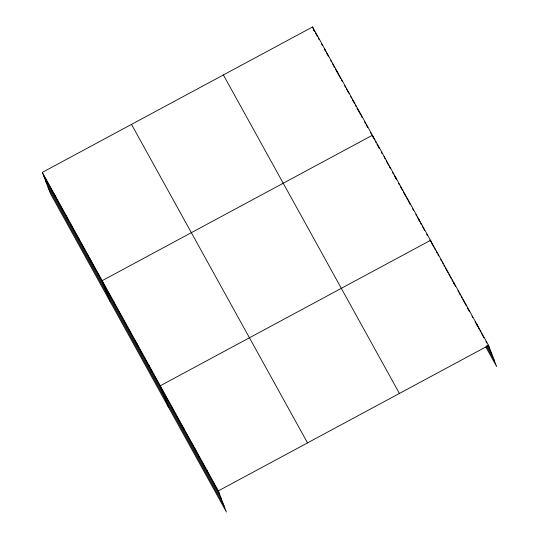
<?xml version="1.0" encoding="UTF-8"?>
<svg xmlns="http://www.w3.org/2000/svg" width="539" height="539" viewBox="0 0 539 539"><rect width="100%" height="100%" fill="white"/><g stroke="black" fill="none" stroke-linecap="round" stroke-linejoin="round"><path stroke-width="0.81" d="M42.332 172.379L218.349 490.881L226.427 512.05L50.41 193.541L42.332 172.379L312.573 26.95L488.59 345.459L496.668 366.621L485.855 347.049M218.349 490.881L488.59 345.459M314.742 31.673L313.543 29.504L314.129 31.04M315.537 33.115L317.538 36.726M318.333 38.168L319.128 39.616M321.527 43.949L322.322 45.391M324.714 49.723L325.516 51.165L324.539 48.611M326.311 52.606L328.305 56.218M330.703 60.55L331.498 61.992M332.3 63.44L334.692 67.773M335.487 69.214L340.675 78.6M341.477 80.041L342.272 81.49M344.664 85.816L345.465 87.264M346.26 88.706L348.255 92.317M350.653 96.649L351.448 98.091M352.243 99.533L354.642 103.865M355.437 105.314L356.239 106.756M357.034 108.198L360.625 114.699M361.42 116.141L362.221 117.583M364.613 121.915L365.415 123.357M366.21 124.805L367.807 127.689M370.596 132.742L371.398 134.191M372.193 135.633L372.995 137.074M374.592 139.972L372.415 135.242L102.174 280.671L110.259 301.833M375.393 141.42L376.195 142.875M376.997 144.324L379.402 148.67M381.403 152.294L382.205 153.743M386.214 160.993L388.612 165.345M389.414 166.794L390.216 168.242M392.621 172.595L393.423 174.043M394.225 175.492L396.226 179.116M398.631 183.469L399.433 184.917M400.234 186.366L402.633 190.712M403.435 192.167L405.84 196.513M406.642 197.961L407.444 199.417M408.245 200.865L410.246 204.49M412.652 208.836L413.453 210.284M415.852 214.637L416.654 216.085M417.455 217.534L419.861 221.886L418.884 219.326M420.663 223.335L421.464 224.783M422.266 226.232L424.665 230.584M426.672 234.209L427.474 235.658M429.873 240.01L430.674 241.459M431.476 242.907L433.882 247.253M434.683 248.708L435.485 250.157M436.287 251.605L437.089 253.054M437.884 254.502L438.685 255.951M440.693 259.576L441.495 261.031M443.893 265.377L444.695 266.825M445.497 268.274L447.902 272.626M448.704 274.075L451.109 278.427M451.904 279.876L452.706 281.324M453.508 282.773L454.31 284.221M454.714 284.949L455.516 286.398M457.914 290.75L458.716 292.199M459.518 293.647L460.319 295.096M461.121 296.544L461.923 298M462.725 299.448L465.13 303.794M467.529 308.146L469.536 311.771M471.935 316.117L472.737 317.565M475.142 321.918L475.944 323.366M476.745 324.815L477.547 326.27M479.151 329.167L476.968 324.438M479.946 330.616L480.748 332.064M481.549 333.513L483.955 337.865M485.956 341.49L486.757 342.939M487.963 345.115L489.56 348.012M487.101 345.459L491.905 354.157M486.313 345.984L494.324 360.483M223.389 74.941L399.406 393.45M131.509 124.388L307.526 442.89M43.309 174.932L219.326 493.441M45.653 181.077L221.67 499.579M48.065 187.404L224.083 505.905M465.352 303.417L466.329 305.97M453.737 282.396L454.465 284.309M442.364 262.008L443.092 263.928M431.234 242.267L430.499 240.347L160.265 385.776L168.343 406.945M407.268 198.305L407.996 200.225M395.653 177.284L396.623 179.844M384.031 156.263L385.008 158.823M360.45 113.581L361.177 115.501M348.477 91.926L349.211 93.84M336.511 70.265L337.239 72.186M312.573 26.95L313.3 28.87M206.733 469.86L207.704 472.42M195.111 448.839L196.088 451.399M183.496 427.818L184.473 430.378M171.88 406.797L172.857 409.357M148.643 364.755L149.62 367.308M137.027 343.734L138.004 346.287M125.412 322.713L126.389 325.266M113.796 301.692L114.767 304.245M90.208 259.01L91.185 261.57M78.236 237.349L79.213 239.909M66.27 215.694L67.247 218.248M54.298 194.033L55.274 196.594"/></g></svg>
